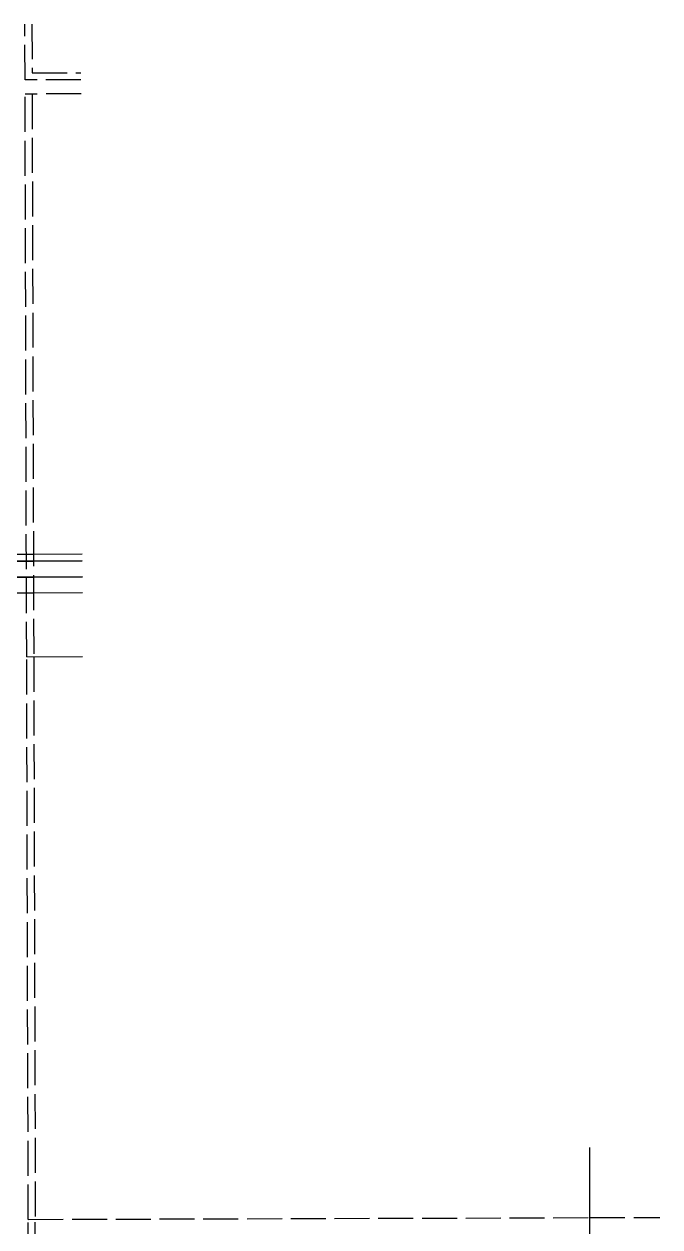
# Model space of a CAD drawing. Extents: x 510524 to 514472, y 6017951 to 6023231.
# Drawn here: x 512916 to 513824, y 6021512 to 6023231 of the extents above; entities that cross this region are included whole.
import ezdxf

# ---------------------------------------------------------------- set-up
doc = ezdxf.new("R2010")
doc.units = 0
doc.header["$LTSCALE"] = 5
doc.linetypes.add('foc-QUARTERLINE', pattern=[33, 25, -3, 2, -3])
doc.linetypes.add('foc-UNSURVEYED', pattern=[12.5, 10, -2.5])
for name, color, linetype in [('F-RW', 190, 'Continuous'), ('L-QSEC', 8, 'foc-QUARTERLINE'), ('L-USEC', 7, 'foc-UNSURVEYED')]:
    doc.layers.add(name, color=color, linetype=linetype)

msp = doc.modelspace()

# ---------------------------------------------------------------- linework, layer by layer
at = {"layer": 'F-RW'}
for points in [[(511174.545, 6022468.535), (511266.303, 6022468.777), (511274.545, 6022468.799), (511304.704, 6022468.879), (511660.317, 6022469.807), (512096.774, 6022470.967), (512234.168, 6022471.33), (512255.783, 6022471.387), (512275.564, 6022471.439), (512898.899, 6022473.127), (512929.058, 6022473.209), (512998.898, 6022473.398)], [(512998.926, 6022463.404), (512929.086, 6022463.215), (512898.927, 6022463.134), (512279.727, 6022461.456), (512259.945, 6022461.403), (512243.733, 6022461.359), (512238.325, 6022461.346), (512096.801, 6022460.974), (511304.729, 6022458.885), (511274.57, 6022458.805), (511174.57, 6022458.541)], [(511174.57, 6022458.541), (511274.57, 6022458.805), (511304.728, 6022458.885), (512096.801, 6022460.974), (512216.684, 6022461.289), (512232.915, 6022461.332), (512238.325, 6022461.346), (512243.733, 6022461.359), (512259.945, 6022461.403), (512279.727, 6022461.456), (512318.694, 6022461.559), (512898.927, 6022463.134), (512929.086, 6022463.215), (512998.926, 6022463.404)], [(512998.99, 6022440.549), (512929.15, 6022440.36), (512898.991, 6022440.279), (512328.203, 6022438.734), (512305.475, 6022438.674), (512289.239, 6022438.632), (512269.46, 6022438.58), (512253.239, 6022438.538), (512247.83, 6022438.524), (512242.42, 6022438.509), (512226.189, 6022438.467), (512096.861, 6022438.127), (511304.784, 6022436.038), (511274.626, 6022435.958), (511174.626, 6022435.694)], [(511174.626, 6022435.694), (511274.626, 6022435.958), (511304.784, 6022436.038), (512096.861, 6022438.127), (512149.423, 6022438.265), (512169.413, 6022438.317), (512226.189, 6022438.467), (512242.42, 6022438.509), (512247.83, 6022438.524), (512253.239, 6022438.538), (512269.46, 6022438.58), (512289.239, 6022438.632), (512305.475, 6022438.674), (512328.203, 6022438.734), (512898.991, 6022440.279), (512929.15, 6022440.36), (512998.99, 6022440.549)], [(512999.055, 6022417.66), (512929.214, 6022417.476), (512899.056, 6022417.397), (512337.708, 6022415.914), (512314.979, 6022415.855), (512298.744, 6022415.814), (512278.964, 6022415.761), (512262.744, 6022415.719), (512257.334, 6022415.704), (512251.925, 6022415.69), (512235.693, 6022415.646), (512169.471, 6022415.469), (512149.904, 6022415.411), (512149.482, 6022415.409), (512096.922, 6022415.272), (512039.239, 6022415.125), (512019.25, 6022415.075), (511968.902, 6022414.946), (511304.841, 6022413.193), (511274.682, 6022413.113), (511174.682, 6022412.85)]]:
    msp.add_lwpolyline(points, dxfattribs=at)
at = {"layer": 'L-QSEC'}
for p, q in [((512919.431, 6022326.456), (512999.311, 6022326.71)), ((513723.97, 6021524.814), (513723.671, 6021624.816)), ((513726.286, 6020750.632), (513723.97, 6021524.814))]:
    msp.add_line(p, q, dxfattribs=at)
at = {"layer": 'L-USEC'}
for p, q in [((512917.111, 6023150.759), (512916.887, 6023230.64)), ((512926.926, 6023230.672), (512927.123, 6023160.83)), ((512927.123, 6023160.83), (512996.963, 6023161.051)), ((512996.991, 6023151.013), (512917.111, 6023150.759)), ((512997.048, 6023130.893), (512917.168, 6023130.639)), ((512919.431, 6022326.449), (512917.168, 6023130.639)), ((512927.207, 6023130.671), (512929.471, 6022326.489)), ((512921.694, 6021522.266), (512919.431, 6022326.449)), ((512929.471, 6022326.489), (512931.733, 6021522.305)), ((512921.694, 6021522.273), (513723.97, 6021524.814)), ((512923.955, 6020718.081), (512921.694, 6021522.266)), ((512933.995, 6020718.12), (512931.733, 6021522.305)), ((513723.97, 6021524.814), (513823.97, 6021525.131))]:
    msp.add_line(p, q, dxfattribs=at)

doc.saveas('drawing.dxf')
